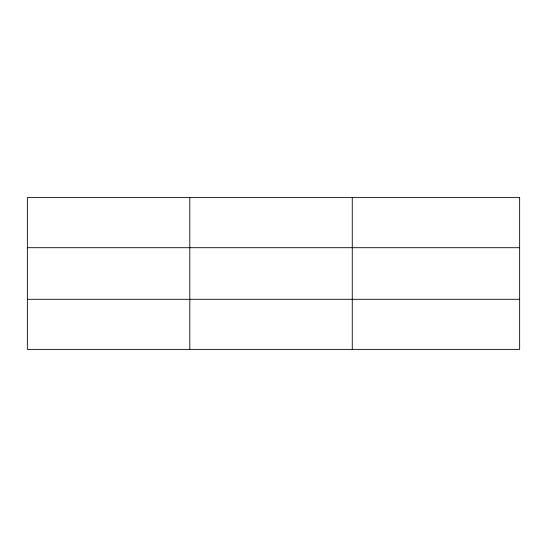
<?xml version="1.0" encoding="UTF-8"?>
<svg xmlns="http://www.w3.org/2000/svg" width="547" height="547" viewBox="0 0 547 547"><rect width="100%" height="100%" fill="white"/><g stroke="black" fill="none" stroke-linecap="round" stroke-linejoin="round"><path stroke-width="0.82" d="M189.809 349.383L189.809 197.617M352.268 349.383L352.268 197.617M27.35 247.702L519.65 247.702M27.35 299.298L519.65 299.298M519.65 197.617L519.65 349.383L27.35 349.383L27.35 197.617L519.65 197.617"/></g></svg>
